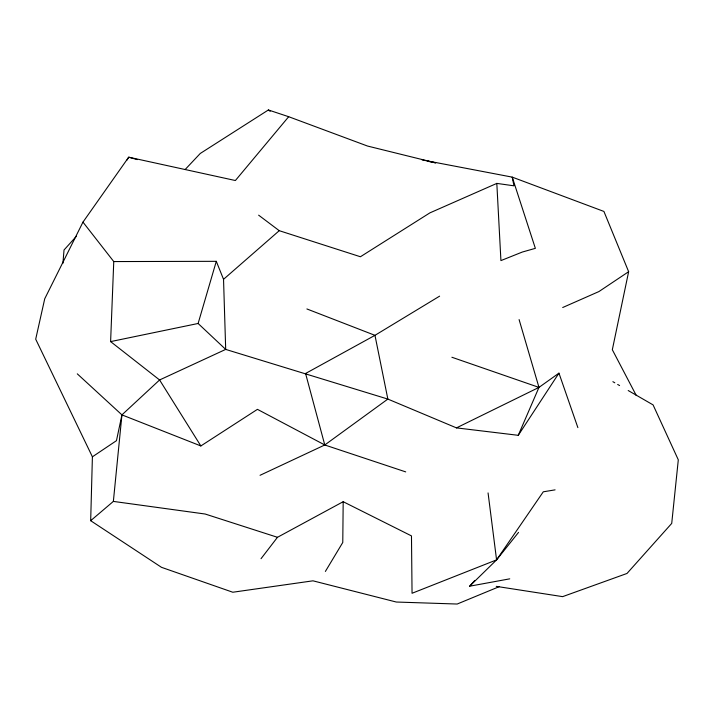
<?xml version="1.0" encoding="UTF-8"?>
<svg xmlns="http://www.w3.org/2000/svg" width="714" height="714" viewBox="0 0 714 714"><rect width="100%" height="100%" fill="white"/><g stroke="black" fill="none" stroke-linecap="round" stroke-linejoin="round"><path stroke-width="1.07" d="M518.543 532.385L496.578 559.883L412.049 593.272L411.478 535.902L343.184 501.701L342.774 542.461L325.379 571.441M499.247 586.649L457.174 604.035L396.288 602.027L312.964 580.821L232.8 592.236L161.507 567.335L90.678 520.702L92.401 456.817L35.7 339.186L44.732 298.773L82.967 222.125L128.698 157.187L235.388 180.526L288.688 116.712L367.505 146.04L435.683 162.89L428.105 161.337M405.713 471.892L324.781 444.974L257.442 409.345L200.857 445.947L159.588 379.964L110.608 341.604L113.758 261.565L82.967 222.125M62.921 263.296L64.028 249.98L76.452 236.227M90.678 520.702L113.365 501.406L121.933 414.879L159.588 379.964L225.695 349.405L387.854 399.081L456.469 427.882L518.266 435.317L558.955 373.145L577.876 427.624M422.108 159.909L512.233 177.126L603.919 211.442L628.641 271.695L612.326 349.735L636.335 395.583M77.282 373.841L121.933 414.879L116.462 440.672L92.401 456.817M110.608 341.604L198.117 323.478L216.297 261.324L113.758 261.565M518.266 435.317L538.972 387.399L558.955 373.145M127.021 160.07L128.698 157.187L137.258 159.606M509.742 578.84L469.651 586.203L496.578 559.883L543.283 491.812L555.09 489.858M261.038 558.687L277.469 537.303L343.184 501.701M469.651 586.203L474.792 580.464M185.176 169.486L200.277 153.456L268.384 109.965L288.688 116.712M198.117 323.478L225.695 349.405L223.536 279.326L279.245 230.684L360.418 256.754L429.882 212.879L496.819 183.4L513.964 185.818L512.233 177.126L535.357 248.347L522.345 252.033L500.925 260.601L496.819 183.4M260.048 475.301L324.781 444.974L387.854 399.081L374.966 335.33L306.895 308.957M628.641 271.695L598.939 291.553L562.703 307.52M439.61 296.149L374.966 335.33L305.574 373.484L324.781 444.974M456.469 427.882L538.972 387.399L519.096 319.586M113.365 501.406L205.168 514.026L277.469 537.303M496.284 586.364L562.623 596.645L626.999 573.458L671.722 523.407L678.3 459.834L653.087 404.9L628.204 390.531M451.891 357.25L538.972 387.399M121.933 414.879L200.857 445.947M612.88 381.687L614.799 382.793M617.672 384.453L619.582 385.56M258.629 215.164L279.245 230.684M268.384 109.965L270.16 111.322M216.297 261.324L223.536 279.326M488.064 492.919L496.578 559.883"/></g></svg>
